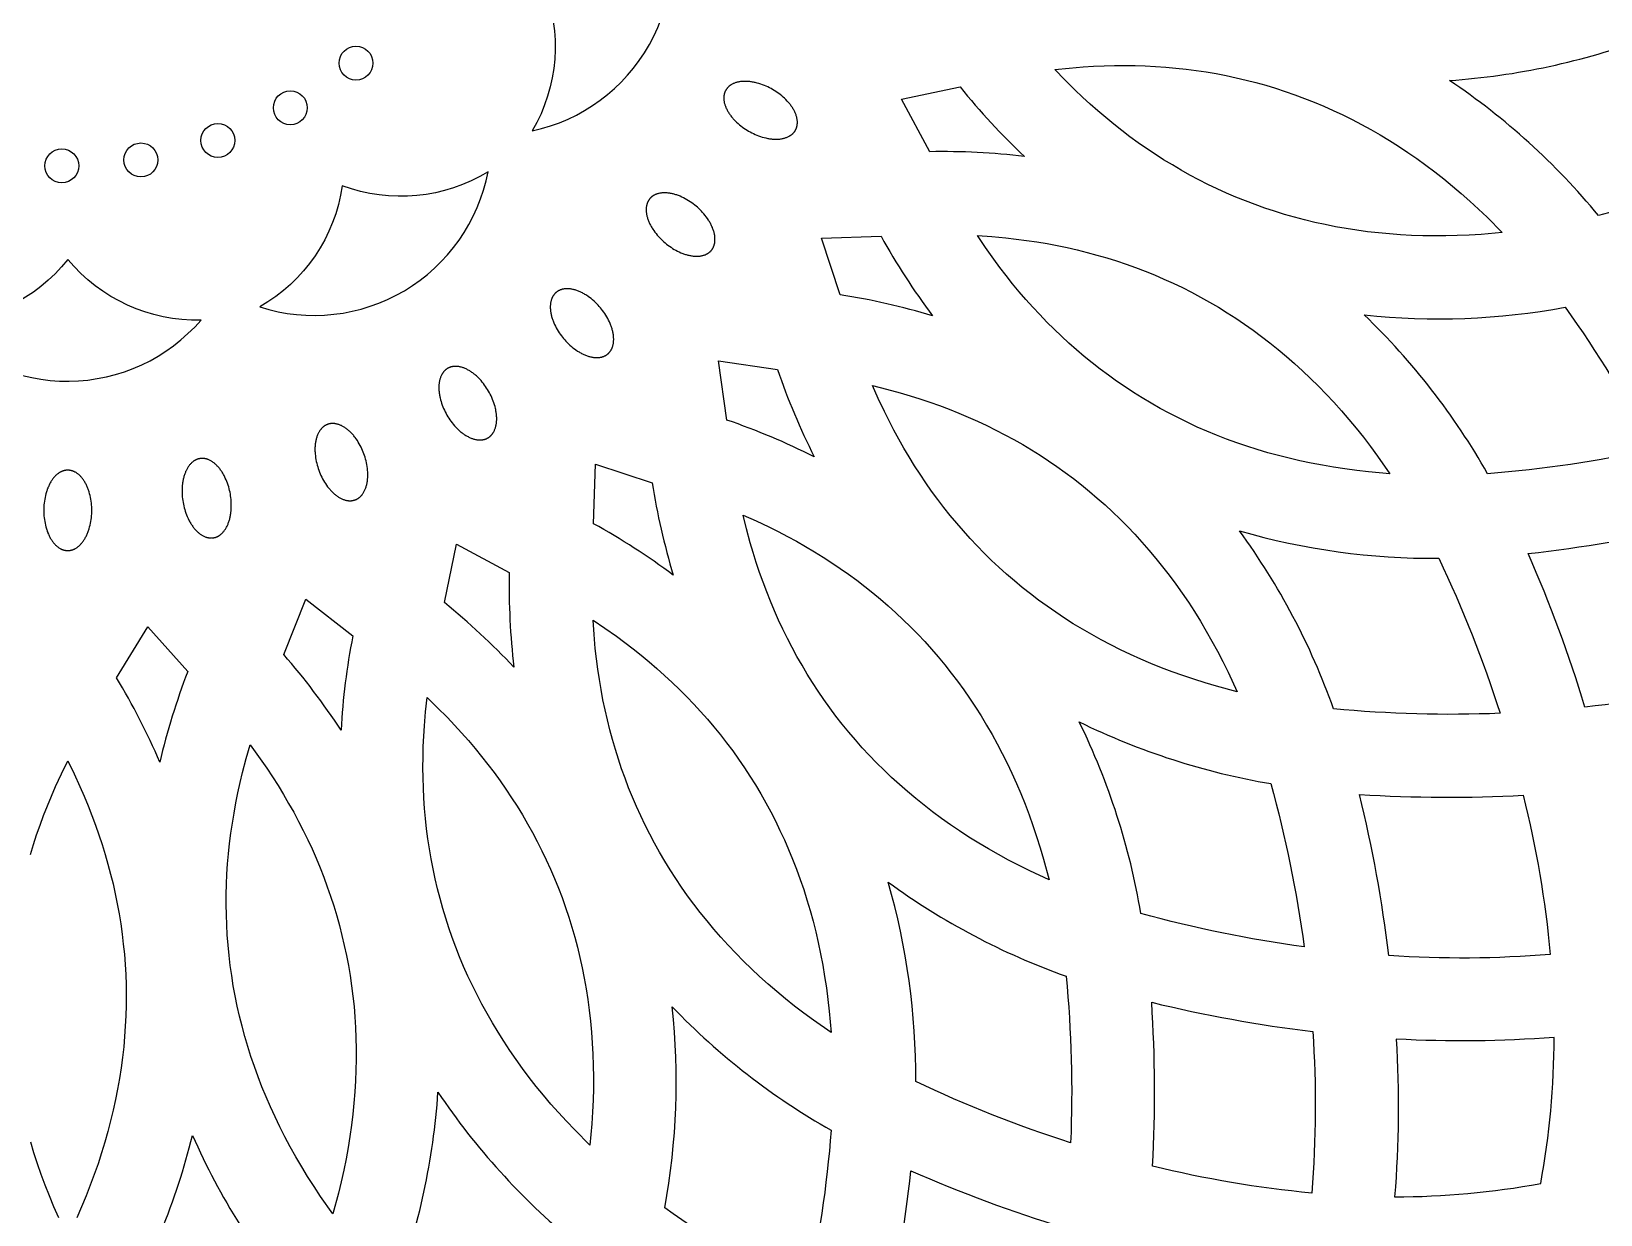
# Model space of a CAD drawing. Extents: x 198 to 1143, y 157 to 1987.
# Drawn here: x 663 to 965.8, y 782 to 1010.2 of the extents above; entities that cross this region are included whole.
import ezdxf

# ---------------------------------------------------------------- set-up
doc = ezdxf.new("R2010")
doc.units = 0
doc.layers.get('0').update_dxf_attribs({"linetype": 'CONTINUOUS'})

msp = doc.modelspace()

# ---------------------------------------------------------------- linework, layer by layer
for points in [[(761.8, 1019.19, -0.23103), (759.69, 991.01, 0.450113), (784.8, 1035.61, -0.23103)], [(965.39, 974.68, 0.072141), (936.63, 1000.73, 0.072141), (974.56, 1008.9, -0.034729), (995.89, 984.85, -0.034729)], [(836.38, 986.99), (830.94, 997.13), (842.21, 999.49, 0.033861), (854.65, 986.07, 0.033861)], [(723.03, 980.42, -0.23103), (707.11, 957.06, 0.450113), (751.16, 983.14, -0.23103)], [(819.06, 959.4), (815.47, 970.34), (826.97, 970.7, 0.033861), (836.9, 955.33, 0.033861)], [(670.07, 966.22, -0.23103), (644.61, 953.96, 0.450113), (695.79, 954.52, -0.23103)], [(943.98, 924.88, 0.072141), (920.17, 955.52, 0.072141), (958.95, 956.98, -0.034729), (975.78, 929.59, -0.034729)], [(797.22, 935.24), (795.58, 946.64), (806.97, 944.99, 0.033861), (814.08, 928.13, 0.033861)], [(771.51, 915.24), (771.88, 926.75), (782.81, 923.15, 0.033861), (786.89, 905.31, 0.033861)], [(962.77, 879.87, 0.029232), (951.81, 909.49, 0.029232), (982.94, 914.8, -0.037794), (993.4, 885.47, -0.037794)], [(742.73, 900.01), (745.08, 911.28), (755.23, 905.84, 0.033861), (756.14, 887.56, 0.033861)], [(914.25, 879.55, 0.072141), (896.12, 913.86, 0.072141), (934.56, 908.57, -0.034729), (946.38, 878.67, -0.034729)], [(711.73, 890.01), (716.01, 900.7), (725.05, 893.58, 0.033861), (722.78, 875.42, 0.033861)], [(679.47, 885.54), (685.54, 895.32), (693.21, 886.74, 0.033861), (687.82, 869.25, 0.033861)], [(877.09, 840.08, 0.072141), (865.2, 877.01, 0.072141), (902.14, 865.12, -0.034729), (908.58, 833.63, -0.034729)], [(924.93, 831.96, 0.029232), (919.28, 863.03, 0.029232), (950.86, 862.86, -0.037794), (956.07, 832.16, -0.037794)], [(833.65, 807.65, 0.072141), (828.35, 846.09, 0.072141), (862.66, 827.97, -0.034729), (863.54, 795.84, -0.034729)], [(785.23, 783.26, 0.072141), (786.69, 822.04, 0.072141), (817.34, 798.24, -0.034729), (812.62, 766.44, -0.034729)], [(879.35, 791.35, 0.029232), (879.18, 822.93, 0.029232), (910.25, 817.28, -0.037794), (910.05, 786.14, -0.037794)], [(926.37, 815.84, -0.034459), (926.05, 785.42, 0.046745), (954.22, 787.99, 0.046745), (956.8, 816.17, -0.034459)], [(733.32, 767.66, 0.072141), (741.49, 805.59, 0.072141), (767.53, 776.82, -0.034729), (757.37, 746.33, -0.034729)], [(679.48, 761.3, 0.072141), (694.12, 797.24, 0.072141), (714.77, 764.38, -0.034729), (699.46, 736.12, -0.034729)], [(827.41, 759.28, 0.029232), (832.73, 790.41, 0.029232), (862.35, 779.45, -0.037794), (856.74, 748.82, -0.037794)]]:
    msp.add_lwpolyline(points, format="xyb", close=True)
for points in [[(946.82, 971.42), (942.71, 971.05), (940.42, 970.91), (938.13, 970.81), (935.93, 970.76), (933.72, 970.74), (931.51, 970.78), (929.3, 970.85), (927.17, 970.96), (925.04, 971.12), (922.92, 971.32), (920.79, 971.56), (918.74, 971.84), (916.69, 972.16), (914.65, 972.52), (912.62, 972.92), (910.64, 973.36), (908.67, 973.83), (906.71, 974.35), (904.77, 974.91), (902.87, 975.5), (900.98, 976.12), (899.11, 976.79), (897.25, 977.5), (895.42, 978.24), (893.61, 979.01), (891.82, 979.83), (890.04, 980.68), (888.29, 981.56), (886.56, 982.48), (884.85, 983.44), (883.16, 984.43), (881.48, 985.45), (879.83, 986.51), (878.19, 987.6), (876.58, 988.73), (874.98, 989.89), (873.41, 991.09), (871.85, 992.31), (870.32, 993.56), (868.79, 994.86), (867.29, 996.19), (865.82, 997.54), (864.37, 998.92), (862.42, 1000.85), (860.51, 1002.83), (863.24, 1003.13), (865.98, 1003.35), (867.98, 1003.48), (869.98, 1003.56), (871.98, 1003.61), (873.98, 1003.63), (875.96, 1003.6), (877.94, 1003.54), (879.92, 1003.45), (881.89, 1003.31), (883.85, 1003.13), (885.8, 1002.92), (887.75, 1002.67), (889.69, 1002.38), (891.62, 1002.05), (893.55, 1001.68), (895.47, 1001.27), (897.38, 1000.82), (899.28, 1000.33), (901.18, 999.8), (903.06, 999.23), (904.94, 998.63), (906.82, 997.97), (908.68, 997.28), (910.53, 996.55), (912.36, 995.78), (914.21, 994.95), (916.05, 994.09), (917.86, 993.19), (919.65, 992.25), (921.47, 991.26), (923.27, 990.22), (925.04, 989.15), (926.79, 988.04), (928.57, 986.86), (930.33, 985.65), (932.06, 984.4), (933.77, 983.12), (935.51, 981.75), (937.22, 980.36), (938.9, 978.93), (940.56, 977.47), (942.25, 975.92), (943.91, 974.34)], [(797.01, 998.86), (796.99, 998.81), (796.96, 998.77), (796.94, 998.72), (796.92, 998.67), (796.9, 998.63), (796.87, 998.58), (796.85, 998.53), (796.83, 998.48), (796.81, 998.43), (796.8, 998.38), (796.78, 998.33), (796.76, 998.28), (796.75, 998.22), (796.73, 998.17), (796.72, 998.12), (796.7, 998.06), (796.69, 998.01), (796.68, 997.95), (796.67, 997.89), (796.66, 997.84), (796.65, 997.78), (796.65, 997.72), (796.64, 997.66), (796.64, 997.6), (796.63, 997.54), (796.63, 997.48), (796.63, 997.42), (796.63, 997.36), (796.63, 997.23), (796.63, 997.11), (796.64, 996.98), (796.66, 996.85), (796.68, 996.71), (796.7, 996.58), (796.73, 996.44), (796.76, 996.31), (796.8, 996.17), (796.84, 996.03), (796.89, 995.89), (796.94, 995.75), (796.99, 995.6), (797.05, 995.46), (797.12, 995.32), (797.19, 995.17), (797.26, 995.03), (797.34, 994.88), (797.42, 994.74), (797.51, 994.59), (797.6, 994.45), (797.7, 994.31), (797.8, 994.16), (797.9, 994.02), (798, 993.88), (798.11, 993.74), (798.23, 993.6), (798.34, 993.47), (798.46, 993.33), (798.58, 993.2), (798.84, 992.93), (799.1, 992.68), (799.37, 992.43), (799.65, 992.19), (799.94, 991.96), (800.23, 991.74), (800.52, 991.53), (800.81, 991.33), (801.11, 991.14), (801.41, 990.97), (801.71, 990.8), (802.02, 990.64), (802.34, 990.48), (802.67, 990.33), (803, 990.19), (803.34, 990.06), (803.69, 989.93), (804.04, 989.82), (804.39, 989.72), (804.75, 989.64), (804.93, 989.6), (805.1, 989.56), (805.28, 989.53), (805.46, 989.5), (805.63, 989.48), (805.81, 989.46), (805.98, 989.44), (806.16, 989.42), (806.33, 989.41), (806.5, 989.41), (806.67, 989.4), (806.83, 989.4), (807, 989.41), (807.16, 989.42), (807.32, 989.43), (807.47, 989.44), (807.63, 989.46), (807.78, 989.49), (807.93, 989.51), (808.07, 989.54), (808.22, 989.58), (808.35, 989.61), (808.49, 989.65), (808.62, 989.7), (808.75, 989.74), (808.87, 989.79), (808.99, 989.85), (809.11, 989.9), (809.22, 989.96), (809.33, 990.02), (809.39, 990.05), (809.44, 990.09), (809.49, 990.12), (809.54, 990.15), (809.59, 990.19), (809.64, 990.22), (809.68, 990.26), (809.73, 990.29), (809.77, 990.33), (809.82, 990.37), (809.86, 990.4), (809.9, 990.44), (809.94, 990.48), (809.98, 990.52), (810.02, 990.56), (810.06, 990.6), (810.1, 990.64), (810.13, 990.68), (810.17, 990.72), (810.2, 990.76), (810.23, 990.8), (810.26, 990.85), (810.3, 990.89), (810.33, 990.93), (810.35, 990.98), (810.38, 991.02), (810.41, 991.06), (810.44, 991.11), (810.46, 991.15), (810.49, 991.2), (810.51, 991.24), (810.53, 991.29), (810.55, 991.34), (810.58, 991.39), (810.6, 991.43), (810.62, 991.48), (810.64, 991.53), (810.65, 991.58), (810.67, 991.64), (810.69, 991.69), (810.7, 991.74), (810.72, 991.79), (810.73, 991.85), (810.74, 991.9), (810.76, 991.96), (810.77, 992.01), (810.78, 992.07), (810.79, 992.13), (810.8, 992.18), (810.8, 992.24), (810.81, 992.3), (810.81, 992.36), (810.82, 992.42), (810.82, 992.48), (810.82, 992.54), (810.82, 992.6), (810.82, 992.73), (810.82, 992.86), (810.81, 992.99), (810.79, 993.12), (810.77, 993.25), (810.75, 993.38), (810.72, 993.52), (810.69, 993.66), (810.65, 993.8), (810.61, 993.93), (810.56, 994.08), (810.51, 994.22), (810.46, 994.36), (810.39, 994.5), (810.33, 994.65), (810.26, 994.79), (810.19, 994.94), (810.11, 995.08), (810.03, 995.22), (809.94, 995.37), (809.85, 995.51), (809.75, 995.66), (809.65, 995.8), (809.55, 995.94), (809.45, 996.08), (809.34, 996.22), (809.22, 996.36), (809.11, 996.5), (808.99, 996.63), (808.87, 996.77), (808.61, 997.03), (808.35, 997.29), (808.08, 997.53), (807.8, 997.77), (807.51, 998), (807.22, 998.22), (806.93, 998.43), (806.64, 998.63), (806.34, 998.82), (806.04, 998.99), (805.74, 999.16), (805.43, 999.33), (805.11, 999.48), (804.78, 999.63), (804.45, 999.77), (804.11, 999.91), (803.76, 1000.03), (803.41, 1000.14), (803.06, 1000.24), (802.7, 1000.33), (802.52, 1000.36), (802.35, 1000.4), (802.17, 1000.43), (801.99, 1000.46), (801.82, 1000.49), (801.64, 1000.51), (801.47, 1000.53), (801.29, 1000.54), (801.12, 1000.55), (800.95, 1000.56), (800.78, 1000.56), (800.62, 1000.56), (800.45, 1000.55), (800.29, 1000.55), (800.13, 1000.53), (799.98, 1000.52), (799.82, 1000.5), (799.67, 1000.48), (799.52, 1000.45), (799.38, 1000.42), (799.23, 1000.39), (799.1, 1000.35), (798.96, 1000.31), (798.83, 1000.27), (798.7, 1000.22), (798.58, 1000.17), (798.46, 1000.12), (798.34, 1000.06), (798.23, 1000), (798.12, 999.94), (798.06, 999.91), (798.01, 999.88), (797.96, 999.84), (797.91, 999.81), (797.86, 999.78), (797.81, 999.74), (797.77, 999.71), (797.72, 999.67), (797.68, 999.63), (797.63, 999.6), (797.59, 999.56), (797.55, 999.52), (797.51, 999.48), (797.47, 999.44), (797.43, 999.4), (797.39, 999.36), (797.35, 999.32), (797.32, 999.28), (797.28, 999.24), (797.25, 999.2), (797.22, 999.16), (797.19, 999.12), (797.15, 999.07), (797.12, 999.03), (797.1, 998.99), (797.07, 998.94), (797.04, 998.9)], [(782.36, 977.92), (782.33, 977.89), (782.29, 977.84), (782.26, 977.8), (782.23, 977.76), (782.2, 977.72), (782.17, 977.68), (782.14, 977.63), (782.11, 977.59), (782.09, 977.54), (782.06, 977.49), (782.03, 977.45), (782.01, 977.4), (781.98, 977.35), (781.96, 977.3), (781.94, 977.25), (781.92, 977.2), (781.89, 977.14), (781.87, 977.09), (781.85, 977.04), (781.83, 976.98), (781.82, 976.93), (781.8, 976.87), (781.78, 976.81), (781.77, 976.76), (781.75, 976.7), (781.74, 976.64), (781.73, 976.58), (781.72, 976.52), (781.7, 976.39), (781.68, 976.27), (781.67, 976.14), (781.66, 976.01), (781.65, 975.87), (781.65, 975.74), (781.66, 975.6), (781.67, 975.46), (781.68, 975.32), (781.7, 975.17), (781.72, 975.02), (781.74, 974.87), (781.77, 974.72), (781.81, 974.57), (781.85, 974.42), (781.89, 974.27), (781.94, 974.11), (781.99, 973.96), (782.05, 973.8), (782.11, 973.64), (782.17, 973.48), (782.24, 973.33), (782.31, 973.17), (782.39, 973.01), (782.47, 972.85), (782.55, 972.7), (782.64, 972.54), (782.73, 972.39), (782.82, 972.23), (782.92, 972.08), (783.13, 971.77), (783.34, 971.48), (783.56, 971.19), (783.8, 970.9), (784.04, 970.63), (784.28, 970.36), (784.54, 970.1), (784.79, 969.86), (785.05, 969.62), (785.32, 969.39), (785.58, 969.18), (785.86, 968.96), (786.15, 968.75), (786.45, 968.55), (786.75, 968.35), (787.06, 968.16), (787.38, 967.98), (787.71, 967.81), (788.04, 967.65), (788.37, 967.5), (788.54, 967.43), (788.71, 967.37), (788.88, 967.31), (789.05, 967.25), (789.22, 967.19), (789.39, 967.14), (789.55, 967.09), (789.72, 967.05), (789.89, 967.01), (790.06, 966.97), (790.22, 966.94), (790.38, 966.91), (790.55, 966.89), (790.71, 966.87), (790.87, 966.85), (791.02, 966.84), (791.18, 966.83), (791.33, 966.83), (791.48, 966.83), (791.63, 966.83), (791.78, 966.84), (791.92, 966.85), (792.06, 966.87), (792.2, 966.89), (792.33, 966.91), (792.46, 966.94), (792.59, 966.97), (792.72, 967.01), (792.84, 967.04), (792.96, 967.09), (793.01, 967.11), (793.07, 967.13), (793.13, 967.15), (793.18, 967.18), (793.24, 967.2), (793.29, 967.23), (793.34, 967.26), (793.39, 967.28), (793.44, 967.31), (793.49, 967.34), (793.54, 967.37), (793.59, 967.4), (793.64, 967.43), (793.68, 967.46), (793.73, 967.5), (793.77, 967.53), (793.81, 967.56), (793.86, 967.6), (793.9, 967.63), (793.94, 967.66), (793.98, 967.7), (794.02, 967.74), (794.05, 967.77), (794.09, 967.81), (794.13, 967.85), (794.16, 967.89), (794.2, 967.92), (794.23, 967.96), (794.26, 968), (794.29, 968.04), (794.33, 968.08), (794.36, 968.13), (794.39, 968.17), (794.42, 968.21), (794.45, 968.26), (794.47, 968.3), (794.5, 968.35), (794.53, 968.4), (794.55, 968.44), (794.58, 968.49), (794.6, 968.54), (794.63, 968.59), (794.65, 968.64), (794.67, 968.69), (794.69, 968.74), (794.71, 968.8), (794.73, 968.85), (794.75, 968.91), (794.77, 968.96), (794.79, 969.02), (794.8, 969.07), (794.82, 969.13), (794.83, 969.19), (794.85, 969.25), (794.86, 969.31), (794.87, 969.37), (794.89, 969.49), (794.91, 969.62), (794.92, 969.75), (794.93, 969.88), (794.93, 970.01), (794.93, 970.15), (794.93, 970.29), (794.92, 970.43), (794.91, 970.57), (794.89, 970.72), (794.87, 970.86), (794.84, 971.01), (794.81, 971.16), (794.78, 971.31), (794.74, 971.47), (794.7, 971.62), (794.65, 971.78), (794.6, 971.93), (794.54, 972.09), (794.48, 972.25), (794.42, 972.4), (794.35, 972.56), (794.28, 972.72), (794.2, 972.88), (794.12, 973.03), (794.04, 973.19), (793.95, 973.35), (793.86, 973.5), (793.76, 973.66), (793.67, 973.81), (793.46, 974.11), (793.25, 974.41), (793.02, 974.7), (792.79, 974.99), (792.55, 975.26), (792.3, 975.53), (792.05, 975.79), (791.79, 976.03), (791.53, 976.27), (791.27, 976.49), (791.01, 976.71), (790.73, 976.93), (790.44, 977.14), (790.14, 977.34), (789.84, 977.54), (789.52, 977.73), (789.2, 977.91), (788.88, 978.08), (788.55, 978.24), (788.21, 978.39), (788.05, 978.45), (787.88, 978.52), (787.71, 978.58), (787.54, 978.64), (787.37, 978.7), (787.2, 978.75), (787.03, 978.8), (786.87, 978.84), (786.7, 978.88), (786.53, 978.92), (786.37, 978.95), (786.2, 978.98), (786.04, 979), (785.88, 979.02), (785.72, 979.04), (785.56, 979.05), (785.41, 979.06), (785.26, 979.06), (785.1, 979.06), (784.96, 979.06), (784.81, 979.05), (784.67, 979.03), (784.53, 979.02), (784.39, 979), (784.26, 978.98), (784.12, 978.95), (784, 978.92), (783.87, 978.88), (783.75, 978.84), (783.63, 978.8), (783.57, 978.78), (783.52, 978.76), (783.46, 978.73), (783.41, 978.71), (783.35, 978.68), (783.3, 978.66), (783.25, 978.63), (783.2, 978.6), (783.15, 978.58), (783.1, 978.55), (783.05, 978.52), (783, 978.49), (782.95, 978.46), (782.91, 978.43), (782.86, 978.39), (782.82, 978.36), (782.77, 978.33), (782.73, 978.29), (782.69, 978.26), (782.65, 978.22), (782.61, 978.19), (782.57, 978.15), (782.53, 978.12), (782.5, 978.08), (782.46, 978.04), (782.43, 978), (782.39, 977.96)], [(925.13, 924.89), (921.01, 925.25), (918.74, 925.5), (916.46, 925.8), (914.28, 926.13), (912.1, 926.5), (909.93, 926.92), (907.77, 927.37), (905.69, 927.86), (903.62, 928.38), (901.57, 928.94), (899.52, 929.55), (897.54, 930.18), (895.58, 930.85), (893.63, 931.56), (891.7, 932.31), (889.83, 933.08), (887.97, 933.89), (886.14, 934.74), (884.32, 935.63), (882.55, 936.54), (880.8, 937.49), (879.07, 938.47), (877.36, 939.49), (875.69, 940.53), (874.04, 941.61), (872.42, 942.72), (870.82, 943.87), (869.25, 945.04), (867.7, 946.25), (866.18, 947.49), (864.69, 948.76), (863.22, 950.06), (861.77, 951.39), (860.35, 952.75), (858.96, 954.13), (857.59, 955.56), (856.24, 957.01), (854.92, 958.48), (853.63, 959.98), (852.35, 961.53), (851.11, 963.09), (849.89, 964.68), (848.7, 966.29), (847.11, 968.53), (845.58, 970.82), (848.32, 970.63), (851.06, 970.38), (853.05, 970.15), (855.03, 969.89), (857.01, 969.59), (858.99, 969.26), (860.93, 968.89), (862.87, 968.49), (864.8, 968.05), (866.72, 967.57), (868.61, 967.06), (870.5, 966.51), (872.38, 965.92), (874.24, 965.3), (876.08, 964.64), (877.92, 963.94), (879.73, 963.21), (881.54, 962.43), (883.33, 961.62), (885.1, 960.77), (886.86, 959.88), (888.6, 958.96), (890.34, 957.99), (892.05, 956.98), (893.75, 955.94), (895.42, 954.86), (897.1, 953.73), (898.75, 952.56), (900.38, 951.36), (901.99, 950.13), (903.6, 948.83), (905.19, 947.5), (906.75, 946.13), (908.29, 944.74), (909.84, 943.27), (911.35, 941.77), (912.84, 940.24), (914.3, 938.68), (915.78, 937.03), (917.22, 935.36), (918.63, 933.66), (920.01, 931.94), (921.4, 930.12), (922.76, 928.27)], [(764.29, 959.86), (764.25, 959.82), (764.21, 959.79), (764.17, 959.75), (764.14, 959.72), (764.1, 959.68), (764.06, 959.64), (764.03, 959.6), (763.99, 959.57), (763.96, 959.52), (763.92, 959.48), (763.89, 959.44), (763.85, 959.4), (763.82, 959.35), (763.79, 959.31), (763.76, 959.26), (763.73, 959.22), (763.7, 959.17), (763.67, 959.12), (763.64, 959.07), (763.61, 959.02), (763.58, 958.97), (763.56, 958.92), (763.53, 958.86), (763.51, 958.81), (763.48, 958.75), (763.46, 958.7), (763.44, 958.64), (763.41, 958.58), (763.37, 958.46), (763.33, 958.34), (763.3, 958.22), (763.27, 958.09), (763.24, 957.96), (763.22, 957.83), (763.2, 957.69), (763.18, 957.55), (763.17, 957.4), (763.16, 957.26), (763.16, 957.11), (763.16, 956.96), (763.16, 956.81), (763.17, 956.65), (763.18, 956.49), (763.19, 956.34), (763.21, 956.17), (763.24, 956.01), (763.27, 955.85), (763.3, 955.68), (763.34, 955.52), (763.38, 955.35), (763.42, 955.18), (763.47, 955.01), (763.52, 954.84), (763.57, 954.68), (763.63, 954.51), (763.7, 954.34), (763.76, 954.17), (763.83, 954), (763.98, 953.67), (764.14, 953.34), (764.31, 953.01), (764.49, 952.69), (764.68, 952.38), (764.87, 952.07), (765.08, 951.78), (765.29, 951.49), (765.5, 951.21), (765.72, 950.94), (765.95, 950.68), (766.18, 950.42), (766.43, 950.16), (766.69, 949.91), (766.95, 949.66), (767.23, 949.42), (767.51, 949.19), (767.8, 948.97), (768.1, 948.75), (768.41, 948.55), (768.56, 948.45), (768.71, 948.36), (768.87, 948.27), (769.03, 948.18), (769.18, 948.1), (769.34, 948.02), (769.5, 947.94), (769.65, 947.87), (769.81, 947.8), (769.97, 947.73), (770.13, 947.67), (770.28, 947.62), (770.44, 947.57), (770.59, 947.52), (770.75, 947.47), (770.9, 947.44), (771.05, 947.4), (771.2, 947.37), (771.35, 947.34), (771.5, 947.32), (771.64, 947.31), (771.79, 947.29), (771.93, 947.28), (772.06, 947.28), (772.2, 947.28), (772.34, 947.28), (772.47, 947.29), (772.6, 947.31), (772.72, 947.32), (772.84, 947.34), (772.91, 947.35), (772.97, 947.37), (773.02, 947.38), (773.08, 947.39), (773.14, 947.41), (773.2, 947.43), (773.25, 947.44), (773.31, 947.46), (773.36, 947.48), (773.42, 947.5), (773.47, 947.52), (773.52, 947.54), (773.57, 947.56), (773.62, 947.59), (773.67, 947.61), (773.72, 947.64), (773.77, 947.66), (773.82, 947.69), (773.87, 947.71), (773.91, 947.74), (773.96, 947.77), (774, 947.8), (774.05, 947.83), (774.09, 947.86), (774.13, 947.89), (774.17, 947.92), (774.21, 947.95), (774.25, 947.99), (774.29, 948.02), (774.33, 948.05), (774.37, 948.09), (774.41, 948.12), (774.44, 948.16), (774.48, 948.2), (774.51, 948.24), (774.55, 948.28), (774.59, 948.32), (774.62, 948.36), (774.65, 948.4), (774.69, 948.44), (774.72, 948.49), (774.75, 948.53), (774.78, 948.58), (774.81, 948.63), (774.84, 948.67), (774.87, 948.72), (774.9, 948.77), (774.93, 948.82), (774.96, 948.87), (774.99, 948.93), (775.01, 948.98), (775.04, 949.03), (775.06, 949.09), (775.08, 949.15), (775.11, 949.2), (775.13, 949.26), (775.17, 949.38), (775.21, 949.5), (775.24, 949.62), (775.27, 949.75), (775.3, 949.88), (775.33, 950.02), (775.35, 950.15), (775.36, 950.29), (775.37, 950.44), (775.38, 950.58), (775.39, 950.73), (775.39, 950.88), (775.38, 951.04), (775.38, 951.19), (775.36, 951.35), (775.35, 951.51), (775.33, 951.67), (775.3, 951.83), (775.28, 951.99), (775.24, 952.16), (775.21, 952.33), (775.17, 952.49), (775.12, 952.66), (775.07, 952.83), (775.02, 953), (774.97, 953.17), (774.91, 953.34), (774.85, 953.5), (774.78, 953.67), (774.71, 953.84), (774.56, 954.18), (774.41, 954.51), (774.23, 954.83), (774.05, 955.15), (773.87, 955.46), (773.67, 955.77), (773.46, 956.07), (773.25, 956.35), (773.04, 956.63), (772.82, 956.9), (772.6, 957.16), (772.36, 957.42), (772.11, 957.68), (771.86, 957.93), (771.59, 958.18), (771.31, 958.42), (771.03, 958.65), (770.74, 958.88), (770.44, 959.09), (770.14, 959.29), (769.98, 959.39), (769.83, 959.48), (769.67, 959.58), (769.52, 959.66), (769.36, 959.75), (769.2, 959.83), (769.05, 959.9), (768.89, 959.97), (768.73, 960.04), (768.57, 960.11), (768.42, 960.17), (768.26, 960.22), (768.1, 960.28), (767.95, 960.32), (767.79, 960.37), (767.64, 960.41), (767.49, 960.44), (767.34, 960.47), (767.19, 960.5), (767.05, 960.52), (766.9, 960.54), (766.76, 960.55), (766.62, 960.56), (766.48, 960.56), (766.34, 960.56), (766.21, 960.56), (766.08, 960.55), (765.95, 960.54), (765.82, 960.52), (765.7, 960.5), (765.64, 960.49), (765.58, 960.48), (765.52, 960.46), (765.46, 960.45), (765.4, 960.43), (765.35, 960.42), (765.29, 960.4), (765.23, 960.38), (765.18, 960.36), (765.13, 960.34), (765.07, 960.32), (765.02, 960.3), (764.97, 960.28), (764.92, 960.25), (764.87, 960.23), (764.82, 960.21), (764.77, 960.18), (764.72, 960.15), (764.68, 960.13), (764.63, 960.1), (764.58, 960.07), (764.54, 960.04), (764.5, 960.01), (764.45, 959.98), (764.41, 959.95), (764.37, 959.92), (764.33, 959.89)], [(743.36, 945.2), (743.32, 945.17), (743.27, 945.15), (743.23, 945.12), (743.18, 945.09), (743.14, 945.06), (743.1, 945.03), (743.06, 945), (743.01, 944.97), (742.97, 944.93), (742.93, 944.9), (742.89, 944.86), (742.85, 944.82), (742.81, 944.79), (742.77, 944.75), (742.73, 944.71), (742.69, 944.67), (742.66, 944.63), (742.62, 944.58), (742.58, 944.54), (742.54, 944.49), (742.51, 944.45), (742.47, 944.4), (742.44, 944.35), (742.4, 944.3), (742.37, 944.25), (742.34, 944.2), (742.31, 944.15), (742.27, 944.1), (742.21, 943.99), (742.15, 943.88), (742.1, 943.76), (742.05, 943.64), (742, 943.51), (741.95, 943.39), (741.91, 943.26), (741.87, 943.12), (741.83, 942.98), (741.79, 942.84), (741.76, 942.69), (741.74, 942.55), (741.72, 942.39), (741.7, 942.24), (741.68, 942.08), (741.67, 941.92), (741.66, 941.76), (741.66, 941.6), (741.66, 941.43), (741.66, 941.26), (741.67, 941.09), (741.68, 940.92), (741.69, 940.75), (741.71, 940.57), (741.73, 940.4), (741.75, 940.22), (741.78, 940.05), (741.82, 939.87), (741.85, 939.69), (741.89, 939.51), (741.98, 939.16), (742.08, 938.81), (742.19, 938.46), (742.31, 938.11), (742.44, 937.77), (742.58, 937.43), (742.73, 937.11), (742.89, 936.79), (743.05, 936.47), (743.22, 936.17), (743.4, 935.88), (743.58, 935.58), (743.78, 935.28), (743.99, 934.99), (744.21, 934.7), (744.44, 934.42), (744.68, 934.14), (744.93, 933.87), (745.18, 933.6), (745.45, 933.35), (745.58, 933.23), (745.72, 933.11), (745.86, 932.99), (745.99, 932.88), (746.13, 932.77), (746.28, 932.66), (746.42, 932.56), (746.56, 932.46), (746.7, 932.37), (746.85, 932.28), (746.99, 932.19), (747.14, 932.11), (747.28, 932.03), (747.42, 931.95), (747.57, 931.89), (747.71, 931.82), (747.86, 931.76), (748, 931.7), (748.14, 931.65), (748.28, 931.61), (748.42, 931.56), (748.56, 931.53), (748.7, 931.49), (748.83, 931.47), (748.97, 931.44), (749.1, 931.42), (749.23, 931.41), (749.36, 931.4), (749.49, 931.39), (749.61, 931.39), (749.67, 931.39), (749.73, 931.39), (749.79, 931.4), (749.85, 931.4), (749.91, 931.41), (749.97, 931.41), (750.03, 931.42), (750.09, 931.43), (750.15, 931.44), (750.2, 931.45), (750.26, 931.46), (750.31, 931.47), (750.37, 931.48), (750.42, 931.5), (750.47, 931.51), (750.53, 931.53), (750.58, 931.54), (750.63, 931.56), (750.68, 931.58), (750.73, 931.6), (750.78, 931.62), (750.83, 931.64), (750.88, 931.66), (750.93, 931.68), (750.97, 931.71), (751.02, 931.73), (751.06, 931.75), (751.11, 931.78), (751.15, 931.81), (751.2, 931.83), (751.24, 931.86), (751.28, 931.89), (751.33, 931.92), (751.37, 931.95), (751.41, 931.98), (751.45, 932.02), (751.49, 932.05), (751.54, 932.08), (751.58, 932.12), (751.62, 932.16), (751.66, 932.19), (751.7, 932.23), (751.74, 932.27), (751.77, 932.31), (751.81, 932.36), (751.85, 932.4), (751.89, 932.44), (751.92, 932.49), (751.96, 932.53), (751.99, 932.58), (752.03, 932.63), (752.06, 932.68), (752.1, 932.73), (752.13, 932.78), (752.16, 932.83), (752.19, 932.88), (752.25, 932.99), (752.31, 933.1), (752.37, 933.22), (752.42, 933.34), (752.47, 933.47), (752.52, 933.59), (752.56, 933.73), (752.6, 933.86), (752.64, 934), (752.67, 934.14), (752.7, 934.29), (752.73, 934.44), (752.75, 934.59), (752.77, 934.74), (752.79, 934.9), (752.8, 935.06), (752.81, 935.22), (752.81, 935.38), (752.81, 935.55), (752.81, 935.72), (752.8, 935.89), (752.79, 936.06), (752.78, 936.23), (752.76, 936.41), (752.74, 936.58), (752.71, 936.76), (752.68, 936.93), (752.65, 937.11), (752.62, 937.29), (752.58, 937.47), (752.49, 937.82), (752.39, 938.17), (752.28, 938.53), (752.16, 938.87), (752.03, 939.21), (751.89, 939.55), (751.74, 939.88), (751.58, 940.2), (751.42, 940.51), (751.25, 940.81), (751.07, 941.1), (750.88, 941.4), (750.68, 941.7), (750.48, 941.99), (750.26, 942.28), (750.03, 942.56), (749.79, 942.84), (749.54, 943.11), (749.28, 943.38), (749.02, 943.63), (748.89, 943.75), (748.75, 943.87), (748.61, 943.99), (748.47, 944.1), (748.33, 944.21), (748.19, 944.32), (748.05, 944.42), (747.91, 944.52), (747.76, 944.61), (747.62, 944.7), (747.48, 944.79), (747.33, 944.87), (747.19, 944.95), (747.04, 945.03), (746.9, 945.1), (746.76, 945.16), (746.61, 945.22), (746.47, 945.28), (746.33, 945.33), (746.19, 945.37), (746.05, 945.42), (745.91, 945.45), (745.77, 945.49), (745.64, 945.52), (745.5, 945.54), (745.37, 945.56), (745.24, 945.57), (745.11, 945.58), (744.98, 945.59), (744.86, 945.59), (744.8, 945.59), (744.73, 945.59), (744.67, 945.58), (744.61, 945.58), (744.55, 945.57), (744.5, 945.57), (744.44, 945.56), (744.38, 945.55), (744.32, 945.54), (744.27, 945.53), (744.21, 945.52), (744.15, 945.51), (744.1, 945.5), (744.05, 945.48), (743.99, 945.47), (743.94, 945.45), (743.89, 945.44), (743.84, 945.42), (743.79, 945.4), (743.74, 945.38), (743.69, 945.36), (743.64, 945.34), (743.59, 945.32), (743.54, 945.3), (743.5, 945.27), (743.45, 945.25), (743.4, 945.23)], [(895.68, 882.84), (891.69, 883.9), (889.49, 884.55), (887.31, 885.24), (885.21, 885.94), (883.14, 886.69), (881.07, 887.47), (879.02, 888.29), (877.06, 889.13), (875.11, 890.01), (873.18, 890.92), (871.27, 891.87), (869.43, 892.84), (867.62, 893.84), (865.82, 894.87), (864.05, 895.95), (862.34, 897.03), (860.66, 898.15), (858.99, 899.31), (857.36, 900.5), (855.77, 901.7), (854.21, 902.94), (852.68, 904.21), (851.17, 905.51), (849.71, 906.83), (848.28, 908.17), (846.87, 909.55), (845.49, 910.96), (844.15, 912.39), (842.84, 913.84), (841.56, 915.33), (840.3, 916.83), (839.08, 918.37), (837.89, 919.93), (836.73, 921.52), (835.6, 923.12), (834.49, 924.77), (833.42, 926.43), (832.37, 928.11), (831.37, 929.81), (830.38, 931.55), (829.42, 933.31), (828.5, 935.09), (827.6, 936.88), (826.43, 939.37), (825.32, 941.88), (827.99, 941.22), (830.64, 940.49), (832.56, 939.93), (834.47, 939.33), (836.36, 938.69), (838.25, 938.02), (840.1, 937.32), (841.94, 936.58), (843.76, 935.82), (845.57, 935.01), (847.35, 934.18), (849.11, 933.31), (850.86, 932.41), (852.58, 931.47), (854.29, 930.5), (855.97, 929.49), (857.63, 928.45), (859.27, 927.38), (860.9, 926.27), (862.5, 925.12), (864.07, 923.94), (865.63, 922.73), (867.17, 921.47), (868.68, 920.18), (870.17, 918.86), (871.63, 917.51), (873.09, 916.11), (874.51, 914.67), (875.91, 913.2), (877.28, 911.71), (878.64, 910.15), (879.97, 908.56), (881.28, 906.95), (882.54, 905.31), (883.81, 903.59), (885.05, 901.85), (886.25, 900.08), (887.41, 898.29), (888.58, 896.42), (889.71, 894.52), (890.8, 892.6), (891.86, 890.66), (892.92, 888.63), (893.94, 886.58)], [(720.2, 934.4), (720.15, 934.38), (720.11, 934.36), (720.06, 934.34), (720.01, 934.32), (719.96, 934.3), (719.92, 934.28), (719.87, 934.26), (719.82, 934.23), (719.77, 934.2), (719.73, 934.18), (719.68, 934.15), (719.64, 934.12), (719.59, 934.09), (719.54, 934.06), (719.5, 934.03), (719.45, 933.99), (719.41, 933.96), (719.36, 933.92), (719.32, 933.88), (719.28, 933.85), (719.23, 933.81), (719.19, 933.77), (719.15, 933.73), (719.11, 933.68), (719.06, 933.64), (719.02, 933.6), (718.98, 933.55), (718.94, 933.5), (718.86, 933.41), (718.78, 933.31), (718.71, 933.2), (718.64, 933.09), (718.57, 932.98), (718.5, 932.86), (718.43, 932.74), (718.37, 932.61), (718.31, 932.48), (718.25, 932.35), (718.2, 932.21), (718.14, 932.07), (718.1, 931.92), (718.05, 931.77), (718.01, 931.62), (717.97, 931.47), (717.93, 931.31), (717.9, 931.15), (717.87, 930.98), (717.84, 930.82), (717.82, 930.65), (717.8, 930.48), (717.78, 930.31), (717.77, 930.13), (717.76, 929.96), (717.76, 929.78), (717.75, 929.6), (717.75, 929.42), (717.76, 929.24), (717.77, 929.06), (717.79, 928.69), (717.83, 928.33), (717.88, 927.96), (717.94, 927.6), (718.01, 927.24), (718.09, 926.89), (718.18, 926.54), (718.28, 926.2), (718.38, 925.86), (718.5, 925.54), (718.62, 925.21), (718.75, 924.89), (718.9, 924.56), (719.05, 924.24), (719.22, 923.91), (719.39, 923.59), (719.58, 923.28), (719.78, 922.97), (719.98, 922.66), (720.2, 922.37), (720.31, 922.22), (720.42, 922.08), (720.54, 921.95), (720.66, 921.81), (720.78, 921.68), (720.9, 921.55), (721.02, 921.42), (721.14, 921.3), (721.27, 921.18), (721.39, 921.07), (721.52, 920.96), (721.65, 920.85), (721.77, 920.75), (721.9, 920.65), (722.03, 920.56), (722.16, 920.47), (722.29, 920.38), (722.43, 920.3), (722.56, 920.23), (722.69, 920.16), (722.82, 920.09), (722.95, 920.03), (723.08, 919.98), (723.21, 919.93), (723.33, 919.88), (723.46, 919.84), (723.59, 919.8), (723.71, 919.77), (723.84, 919.74), (723.96, 919.72), (724.02, 919.71), (724.08, 919.7), (724.14, 919.69), (724.2, 919.68), (724.26, 919.68), (724.32, 919.68), (724.38, 919.67), (724.44, 919.67), (724.49, 919.67), (724.55, 919.67), (724.61, 919.67), (724.67, 919.67), (724.72, 919.68), (724.78, 919.68), (724.83, 919.69), (724.89, 919.69), (724.94, 919.7), (724.99, 919.71), (725.05, 919.72), (725.1, 919.73), (725.15, 919.74), (725.2, 919.75), (725.25, 919.76), (725.31, 919.78), (725.36, 919.79), (725.4, 919.81), (725.45, 919.82), (725.5, 919.84), (725.55, 919.86), (725.6, 919.88), (725.65, 919.9), (725.69, 919.92), (725.74, 919.94), (725.79, 919.96), (725.84, 919.99), (725.88, 920.01), (725.93, 920.04), (725.98, 920.06), (726.02, 920.09), (726.07, 920.12), (726.11, 920.15), (726.16, 920.18), (726.2, 920.22), (726.25, 920.25), (726.29, 920.28), (726.34, 920.32), (726.38, 920.36), (726.43, 920.39), (726.47, 920.43), (726.51, 920.47), (726.56, 920.51), (726.6, 920.56), (726.64, 920.6), (726.68, 920.64), (726.72, 920.69), (726.76, 920.74), (726.84, 920.83), (726.92, 920.93), (726.99, 921.04), (727.07, 921.15), (727.14, 921.26), (727.21, 921.38), (727.27, 921.5), (727.33, 921.63), (727.4, 921.76), (727.45, 921.89), (727.51, 922.03), (727.56, 922.17), (727.61, 922.32), (727.65, 922.47), (727.7, 922.62), (727.74, 922.77), (727.77, 922.93), (727.8, 923.09), (727.83, 923.26), (727.86, 923.42), (727.88, 923.59), (727.9, 923.76), (727.92, 923.93), (727.93, 924.11), (727.94, 924.29), (727.95, 924.46), (727.95, 924.64), (727.95, 924.82), (727.94, 925), (727.94, 925.18), (727.91, 925.55), (727.88, 925.91), (727.83, 926.28), (727.77, 926.64), (727.7, 927), (727.62, 927.35), (727.53, 927.7), (727.43, 928.05), (727.32, 928.38), (727.21, 928.71), (727.08, 929.03), (726.95, 929.35), (726.81, 929.68), (726.65, 930), (726.49, 930.33), (726.31, 930.65), (726.12, 930.96), (725.93, 931.27), (725.72, 931.58), (725.5, 931.87), (725.39, 932.02), (725.28, 932.16), (725.16, 932.3), (725.05, 932.43), (724.93, 932.56), (724.81, 932.69), (724.69, 932.82), (724.56, 932.94), (724.44, 933.06), (724.31, 933.17), (724.18, 933.28), (724.06, 933.39), (723.93, 933.49), (723.8, 933.59), (723.67, 933.68), (723.54, 933.77), (723.41, 933.86), (723.28, 933.94), (723.15, 934.01), (723.02, 934.08), (722.89, 934.15), (722.76, 934.21), (722.63, 934.27), (722.5, 934.32), (722.37, 934.36), (722.24, 934.4), (722.12, 934.44), (721.99, 934.47), (721.87, 934.5), (721.74, 934.52), (721.68, 934.53), (721.62, 934.54), (721.56, 934.55), (721.5, 934.56), (721.44, 934.56), (721.38, 934.57), (721.32, 934.57), (721.27, 934.57), (721.21, 934.57), (721.15, 934.57), (721.09, 934.57), (721.04, 934.57), (720.98, 934.57), (720.93, 934.56), (720.87, 934.56), (720.82, 934.55), (720.76, 934.54), (720.71, 934.53), (720.66, 934.53), (720.6, 934.51), (720.55, 934.5), (720.5, 934.49), (720.45, 934.48), (720.4, 934.47), (720.35, 934.45), (720.3, 934.44), (720.25, 934.42)], [(695.52, 927.79), (695.47, 927.78), (695.42, 927.77), (695.37, 927.76), (695.32, 927.75), (695.27, 927.73), (695.22, 927.72), (695.17, 927.7), (695.12, 927.69), (695.06, 927.67), (695.01, 927.65), (694.96, 927.63), (694.91, 927.61), (694.86, 927.59), (694.81, 927.56), (694.76, 927.54), (694.71, 927.51), (694.66, 927.49), (694.61, 927.46), (694.56, 927.43), (694.51, 927.4), (694.46, 927.37), (694.41, 927.34), (694.37, 927.31), (694.32, 927.27), (694.27, 927.24), (694.22, 927.2), (694.17, 927.16), (694.12, 927.12), (694.03, 927.04), (693.93, 926.96), (693.84, 926.87), (693.75, 926.77), (693.66, 926.67), (693.57, 926.57), (693.49, 926.46), (693.4, 926.34), (693.32, 926.23), (693.24, 926.1), (693.16, 925.98), (693.09, 925.85), (693.02, 925.71), (692.94, 925.57), (692.88, 925.43), (692.81, 925.29), (692.75, 925.14), (692.69, 924.98), (692.63, 924.83), (692.57, 924.67), (692.52, 924.51), (692.47, 924.34), (692.43, 924.18), (692.39, 924.01), (692.35, 923.83), (692.31, 923.66), (692.28, 923.48), (692.25, 923.31), (692.22, 923.13), (692.19, 922.95), (692.15, 922.58), (692.13, 922.22), (692.11, 921.85), (692.11, 921.48), (692.12, 921.12), (692.13, 920.76), (692.16, 920.4), (692.2, 920.04), (692.25, 919.69), (692.3, 919.35), (692.37, 919.01), (692.44, 918.67), (692.53, 918.33), (692.62, 917.98), (692.73, 917.63), (692.85, 917.28), (692.98, 916.94), (693.12, 916.6), (693.27, 916.27), (693.43, 915.94), (693.51, 915.78), (693.6, 915.62), (693.69, 915.46), (693.78, 915.31), (693.88, 915.16), (693.97, 915.01), (694.07, 914.87), (694.17, 914.72), (694.27, 914.59), (694.38, 914.45), (694.48, 914.32), (694.59, 914.19), (694.7, 914.07), (694.81, 913.95), (694.92, 913.84), (695.03, 913.73), (695.15, 913.62), (695.26, 913.52), (695.38, 913.42), (695.49, 913.33), (695.61, 913.24), (695.73, 913.16), (695.85, 913.08), (695.96, 913.01), (696.08, 912.94), (696.2, 912.88), (696.32, 912.82), (696.44, 912.77), (696.55, 912.72), (696.67, 912.67), (696.73, 912.65), (696.79, 912.63), (696.85, 912.62), (696.9, 912.6), (696.96, 912.58), (697.02, 912.57), (697.08, 912.56), (697.13, 912.55), (697.19, 912.53), (697.25, 912.52), (697.3, 912.52), (697.36, 912.51), (697.41, 912.5), (697.47, 912.5), (697.52, 912.49), (697.58, 912.49), (697.63, 912.49), (697.69, 912.49), (697.74, 912.48), (697.8, 912.49), (697.85, 912.49), (697.9, 912.49), (697.95, 912.49), (698.01, 912.5), (698.06, 912.5), (698.11, 912.51), (698.16, 912.52), (698.21, 912.53), (698.26, 912.54), (698.31, 912.55), (698.36, 912.56), (698.41, 912.57), (698.46, 912.58), (698.51, 912.6), (698.57, 912.61), (698.62, 912.63), (698.67, 912.65), (698.72, 912.67), (698.77, 912.69), (698.82, 912.71), (698.87, 912.73), (698.92, 912.75), (698.97, 912.78), (699.02, 912.8), (699.07, 912.83), (699.12, 912.85), (699.17, 912.88), (699.22, 912.91), (699.27, 912.94), (699.32, 912.98), (699.37, 913.01), (699.42, 913.04), (699.46, 913.08), (699.51, 913.12), (699.56, 913.15), (699.61, 913.19), (699.7, 913.27), (699.8, 913.36), (699.89, 913.45), (699.98, 913.54), (700.07, 913.64), (700.16, 913.75), (700.24, 913.86), (700.33, 913.97), (700.41, 914.09), (700.49, 914.21), (700.57, 914.34), (700.64, 914.47), (700.72, 914.6), (700.79, 914.74), (700.86, 914.88), (700.92, 915.03), (700.98, 915.18), (701.04, 915.33), (701.1, 915.49), (701.16, 915.65), (701.21, 915.81), (701.26, 915.97), (701.3, 916.14), (701.35, 916.31), (701.39, 916.48), (701.42, 916.66), (701.46, 916.83), (701.49, 917.01), (701.51, 917.19), (701.54, 917.37), (701.58, 917.73), (701.6, 918.1), (701.62, 918.46), (701.62, 918.83), (701.62, 919.2), (701.6, 919.56), (701.57, 919.92), (701.53, 920.27), (701.49, 920.62), (701.43, 920.96), (701.37, 921.3), (701.29, 921.64), (701.2, 921.99), (701.11, 922.34), (701, 922.68), (700.88, 923.03), (700.75, 923.37), (700.61, 923.71), (700.46, 924.05), (700.3, 924.38), (700.22, 924.54), (700.13, 924.7), (700.04, 924.85), (699.95, 925.01), (699.86, 925.16), (699.76, 925.31), (699.66, 925.45), (699.56, 925.59), (699.46, 925.73), (699.35, 925.86), (699.25, 926), (699.14, 926.12), (699.03, 926.25), (698.92, 926.36), (698.81, 926.48), (698.7, 926.59), (698.58, 926.7), (698.47, 926.8), (698.35, 926.89), (698.24, 926.99), (698.12, 927.07), (698, 927.16), (697.88, 927.23), (697.77, 927.31), (697.65, 927.37), (697.53, 927.44), (697.41, 927.5), (697.29, 927.55), (697.18, 927.6), (697.06, 927.64), (697, 927.66), (696.94, 927.68), (696.89, 927.7), (696.83, 927.72), (696.77, 927.73), (696.71, 927.75), (696.66, 927.76), (696.6, 927.77), (696.54, 927.78), (696.49, 927.79), (696.43, 927.8), (696.37, 927.81), (696.32, 927.81), (696.26, 927.82), (696.21, 927.82), (696.15, 927.83), (696.1, 927.83), (696.04, 927.83), (695.99, 927.83), (695.94, 927.83), (695.88, 927.83), (695.83, 927.83), (695.78, 927.82), (695.73, 927.82), (695.67, 927.81), (695.62, 927.8), (695.57, 927.8)], [(670.07, 925.56), (670.01, 925.56), (669.96, 925.56), (669.91, 925.56), (669.86, 925.55), (669.81, 925.55), (669.75, 925.54), (669.7, 925.54), (669.65, 925.53), (669.6, 925.52), (669.54, 925.51), (669.49, 925.5), (669.44, 925.49), (669.38, 925.48), (669.33, 925.46), (669.28, 925.45), (669.22, 925.43), (669.17, 925.42), (669.11, 925.4), (669.06, 925.38), (669.01, 925.36), (668.95, 925.33), (668.9, 925.31), (668.84, 925.29), (668.79, 925.26), (668.74, 925.24), (668.68, 925.21), (668.63, 925.18), (668.57, 925.15), (668.47, 925.09), (668.36, 925.02), (668.25, 924.94), (668.15, 924.87), (668.04, 924.78), (667.94, 924.7), (667.83, 924.6), (667.73, 924.51), (667.63, 924.4), (667.53, 924.3), (667.43, 924.19), (667.33, 924.07), (667.24, 923.95), (667.14, 923.83), (667.05, 923.7), (666.96, 923.57), (666.87, 923.43), (666.79, 923.29), (666.7, 923.15), (666.62, 923), (666.54, 922.85), (666.47, 922.7), (666.39, 922.54), (666.32, 922.38), (666.25, 922.22), (666.19, 922.05), (666.12, 921.89), (666.06, 921.72), (666, 921.55), (665.95, 921.37), (665.85, 921.02), (665.76, 920.67), (665.68, 920.31), (665.61, 919.95), (665.55, 919.58), (665.51, 919.22), (665.47, 918.86), (665.45, 918.51), (665.44, 918.16), (665.43, 917.81), (665.44, 917.47), (665.45, 917.12), (665.47, 916.76), (665.51, 916.4), (665.55, 916.04), (665.61, 915.68), (665.68, 915.32), (665.76, 914.96), (665.85, 914.61), (665.95, 914.25), (666, 914.08), (666.06, 913.91), (666.12, 913.74), (666.19, 913.57), (666.25, 913.41), (666.32, 913.25), (666.39, 913.09), (666.47, 912.93), (666.54, 912.78), (666.62, 912.62), (666.7, 912.48), (666.79, 912.33), (666.87, 912.19), (666.96, 912.06), (667.05, 911.93), (667.14, 911.8), (667.24, 911.67), (667.33, 911.55), (667.43, 911.44), (667.53, 911.33), (667.63, 911.22), (667.73, 911.12), (667.83, 911.02), (667.94, 910.93), (668.04, 910.84), (668.15, 910.76), (668.25, 910.68), (668.36, 910.61), (668.47, 910.54), (668.57, 910.48), (668.63, 910.45), (668.68, 910.42), (668.74, 910.39), (668.79, 910.36), (668.84, 910.34), (668.9, 910.31), (668.95, 910.29), (669.01, 910.27), (669.06, 910.25), (669.11, 910.23), (669.17, 910.21), (669.22, 910.19), (669.28, 910.18), (669.33, 910.16), (669.38, 910.15), (669.44, 910.14), (669.49, 910.12), (669.54, 910.11), (669.6, 910.1), (669.65, 910.1), (669.7, 910.09), (669.75, 910.08), (669.81, 910.08), (669.86, 910.07), (669.91, 910.07), (669.96, 910.07), (670.01, 910.07), (670.07, 910.06), (670.12, 910.07), (670.17, 910.07), (670.22, 910.07), (670.27, 910.07), (670.32, 910.08), (670.38, 910.08), (670.43, 910.09), (670.48, 910.1), (670.53, 910.1), (670.59, 910.11), (670.64, 910.12), (670.69, 910.14), (670.75, 910.15), (670.8, 910.16), (670.85, 910.18), (670.91, 910.19), (670.96, 910.21), (671.02, 910.23), (671.07, 910.25), (671.12, 910.27), (671.18, 910.29), (671.23, 910.31), (671.29, 910.34), (671.34, 910.36), (671.39, 910.39), (671.45, 910.42), (671.5, 910.45), (671.56, 910.48), (671.66, 910.54), (671.77, 910.61), (671.88, 910.68), (671.98, 910.76), (672.09, 910.84), (672.19, 910.93), (672.3, 911.02), (672.4, 911.12), (672.5, 911.22), (672.6, 911.33), (672.7, 911.44), (672.8, 911.55), (672.89, 911.67), (672.99, 911.8), (673.08, 911.93), (673.17, 912.06), (673.26, 912.19), (673.34, 912.33), (673.43, 912.48), (673.51, 912.62), (673.59, 912.78), (673.66, 912.93), (673.74, 913.09), (673.81, 913.25), (673.88, 913.41), (673.94, 913.57), (674.01, 913.74), (674.07, 913.91), (674.13, 914.08), (674.18, 914.25), (674.28, 914.61), (674.37, 914.96), (674.45, 915.32), (674.52, 915.68), (674.58, 916.04), (674.62, 916.4), (674.66, 916.76), (674.68, 917.12), (674.7, 917.47), (674.7, 917.81), (674.7, 918.16), (674.68, 918.51), (674.66, 918.86), (674.62, 919.22), (674.58, 919.58), (674.52, 919.95), (674.45, 920.31), (674.37, 920.67), (674.28, 921.02), (674.18, 921.37), (674.13, 921.55), (674.07, 921.72), (674.01, 921.89), (673.94, 922.05), (673.88, 922.22), (673.81, 922.38), (673.74, 922.54), (673.66, 922.7), (673.59, 922.85), (673.51, 923), (673.43, 923.15), (673.34, 923.29), (673.26, 923.43), (673.17, 923.57), (673.08, 923.7), (672.99, 923.83), (672.89, 923.95), (672.8, 924.07), (672.7, 924.19), (672.6, 924.3), (672.5, 924.4), (672.4, 924.51), (672.3, 924.6), (672.19, 924.7), (672.09, 924.78), (671.98, 924.87), (671.88, 924.94), (671.77, 925.02), (671.66, 925.09), (671.56, 925.15), (671.5, 925.18), (671.45, 925.21), (671.39, 925.24), (671.34, 925.26), (671.29, 925.29), (671.23, 925.31), (671.18, 925.33), (671.12, 925.36), (671.07, 925.38), (671.02, 925.4), (670.96, 925.42), (670.91, 925.43), (670.85, 925.45), (670.8, 925.46), (670.75, 925.48), (670.69, 925.49), (670.64, 925.5), (670.59, 925.51), (670.53, 925.52), (670.48, 925.53), (670.43, 925.54), (670.38, 925.54), (670.32, 925.55), (670.27, 925.55), (670.22, 925.56), (670.17, 925.56), (670.12, 925.56)], [(859.38, 846.54), (855.64, 848.28), (853.58, 849.3), (851.55, 850.35), (849.61, 851.41), (847.69, 852.5), (845.8, 853.64), (843.92, 854.8), (842.13, 855.97), (840.37, 857.17), (838.62, 858.4), (836.91, 859.67), (835.27, 860.94), (833.65, 862.24), (832.07, 863.57), (830.51, 864.94), (829.01, 866.31), (827.55, 867.7), (826.11, 869.13), (824.7, 870.58), (823.35, 872.04), (822.03, 873.53), (820.74, 875.05), (819.48, 876.59), (818.27, 878.14), (817.09, 879.72), (815.95, 881.32), (814.84, 882.94), (813.76, 884.58), (812.72, 886.25), (811.72, 887.93), (810.75, 889.63), (809.81, 891.36), (808.91, 893.1), (808.04, 894.87), (807.2, 896.64), (806.4, 898.45), (805.63, 900.28), (804.9, 902.11), (804.2, 903.97), (803.53, 905.85), (802.89, 907.75), (802.29, 909.66), (801.72, 911.58), (801, 914.23), (800.34, 916.9), (802.85, 915.78), (805.33, 914.61), (807.13, 913.72), (808.9, 912.8), (810.66, 911.84), (812.4, 910.85), (814.1, 909.84), (815.79, 908.8), (817.45, 907.72), (819.09, 906.62), (820.7, 905.49), (822.28, 904.33), (823.84, 903.13), (825.38, 901.91), (826.89, 900.66), (828.37, 899.38), (829.83, 898.06), (831.26, 896.72), (832.66, 895.34), (834.04, 893.94), (835.39, 892.5), (836.71, 891.04), (838.01, 889.54), (839.28, 888), (840.51, 886.44), (841.72, 884.86), (842.91, 883.22), (844.06, 881.56), (845.18, 879.87), (846.27, 878.16), (847.34, 876.39), (848.38, 874.6), (849.38, 872.78), (850.34, 870.94), (851.3, 869.03), (852.21, 867.1), (853.08, 865.16), (853.92, 863.19), (854.75, 861.14), (855.53, 859.08), (856.27, 857), (856.98, 854.91), (857.67, 852.72), (858.31, 850.52)], [(817.32, 817.09), (813.94, 819.45), (812.1, 820.81), (810.28, 822.21), (808.55, 823.59), (806.85, 825), (805.18, 826.44), (803.54, 827.92), (801.98, 829.37), (800.45, 830.86), (798.95, 832.38), (797.48, 833.93), (796.08, 835.46), (794.72, 837.02), (793.39, 838.61), (792.09, 840.23), (790.85, 841.83), (789.65, 843.46), (788.48, 845.12), (787.35, 846.79), (786.27, 848.47), (785.23, 850.16), (784.23, 851.88), (783.26, 853.61), (782.33, 855.35), (781.45, 857.11), (780.6, 858.89), (779.78, 860.68), (779.01, 862.48), (778.27, 864.3), (777.58, 866.13), (776.92, 867.98), (776.29, 869.84), (775.71, 871.71), (775.16, 873.6), (774.64, 875.5), (774.17, 877.42), (773.73, 879.35), (773.32, 881.28), (772.96, 883.23), (772.62, 885.2), (772.32, 887.18), (772.06, 889.17), (771.84, 891.16), (771.59, 893.89), (771.4, 896.63), (773.68, 895.1), (775.92, 893.52), (777.53, 892.33), (779.12, 891.11), (780.69, 889.86), (782.23, 888.58), (783.73, 887.29), (785.21, 885.98), (786.66, 884.63), (788.08, 883.26), (789.47, 881.86), (790.83, 880.44), (792.16, 879), (793.46, 877.53), (794.73, 876.03), (795.97, 874.51), (797.17, 872.97), (798.35, 871.4), (799.49, 869.8), (800.6, 868.17), (801.68, 866.53), (802.73, 864.86), (803.75, 863.15), (804.73, 861.42), (805.68, 859.67), (806.59, 857.9), (807.47, 856.08), (808.32, 854.24), (809.13, 852.39), (809.9, 850.51), (810.66, 848.58), (811.37, 846.63), (812.04, 844.67), (812.66, 842.7), (813.27, 840.65), (813.84, 838.59), (814.36, 836.52), (814.84, 834.44), (815.3, 832.28), (815.71, 830.11), (816.08, 827.93), (816.41, 825.75), (816.71, 823.48), (816.97, 821.2)], [(770.8, 795.39), (767.88, 798.31), (766.3, 799.97), (764.75, 801.66), (763.29, 803.31), (761.86, 805), (760.46, 806.71), (759.1, 808.45), (757.82, 810.15), (756.57, 811.89), (755.35, 813.64), (754.18, 815.42), (753.07, 817.17), (751.99, 818.95), (750.96, 820.74), (749.96, 822.56), (749.02, 824.36), (748.12, 826.17), (747.26, 828), (746.44, 829.85), (745.67, 831.69), (744.94, 833.54), (744.24, 835.4), (743.59, 837.28), (742.98, 839.15), (742.41, 841.04), (741.88, 842.93), (741.39, 844.84), (740.95, 846.75), (740.54, 848.67), (740.17, 850.59), (739.84, 852.52), (739.55, 854.47), (739.3, 856.41), (739.08, 858.37), (738.91, 860.32), (738.77, 862.3), (738.67, 864.28), (738.61, 866.25), (738.59, 868.23), (738.6, 870.23), (738.65, 872.24), (738.74, 874.24), (738.86, 876.23), (739.09, 878.97), (739.38, 881.7), (741.36, 879.8), (743.3, 877.85), (744.67, 876.4), (746.03, 874.92), (747.35, 873.42), (748.65, 871.9), (749.9, 870.36), (751.13, 868.81), (752.32, 867.23), (753.49, 865.63), (754.61, 864.02), (755.7, 862.39), (756.76, 860.73), (757.79, 859.06), (758.78, 857.36), (759.73, 855.65), (760.65, 853.92), (761.54, 852.17), (762.39, 850.4), (763.2, 848.6), (763.98, 846.79), (764.72, 844.97), (765.42, 843.11), (766.09, 841.24), (766.72, 839.35), (767.31, 837.45), (767.87, 835.5), (768.38, 833.54), (768.86, 831.58), (769.29, 829.6), (769.7, 827.57), (770.06, 825.52), (770.38, 823.48), (770.65, 821.42), (770.9, 819.3), (771.1, 817.17), (771.25, 815.04), (771.37, 812.91), (771.44, 810.71), (771.47, 808.5), (771.46, 806.29), (771.4, 804.08), (771.3, 801.79), (771.16, 799.5)], [(721.21, 782.11), (718.84, 785.48), (717.57, 787.39), (716.34, 789.33), (715.19, 791.21), (714.07, 793.12), (712.99, 795.05), (711.96, 796.99), (710.99, 798.9), (710.06, 800.82), (709.17, 802.76), (708.32, 804.72), (707.53, 806.64), (706.78, 808.57), (706.07, 810.52), (705.41, 812.48), (704.79, 814.41), (704.22, 816.35), (703.69, 818.31), (703.2, 820.27), (702.76, 822.21), (702.36, 824.16), (702, 826.12), (701.69, 828.08), (701.41, 830.03), (701.18, 831.98), (700.99, 833.94), (700.84, 835.91), (700.73, 837.86), (700.66, 839.82), (700.63, 841.78), (700.64, 843.74), (700.69, 845.71), (700.78, 847.67), (700.91, 849.63), (701.08, 851.59), (701.29, 853.56), (701.53, 855.52), (701.82, 857.48), (702.14, 859.43), (702.5, 861.4), (702.89, 863.36), (703.33, 865.32), (703.8, 867.26), (704.5, 869.92), (705.26, 872.56), (706.88, 870.34), (708.44, 868.08), (709.55, 866.41), (710.63, 864.73), (711.67, 863.02), (712.68, 861.29), (713.65, 859.57), (714.59, 857.82), (715.49, 856.06), (716.36, 854.28), (717.19, 852.5), (717.98, 850.7), (718.73, 848.89), (719.45, 847.06), (720.13, 845.22), (720.78, 843.37), (721.38, 841.51), (721.95, 839.63), (722.48, 837.73), (722.97, 835.83), (723.42, 833.91), (723.83, 831.98), (724.2, 830.03), (724.53, 828.07), (724.82, 826.1), (725.07, 824.13), (725.29, 822.11), (725.46, 820.1), (725.58, 818.08), (725.67, 816.05), (725.71, 813.98), (725.71, 811.91), (725.67, 809.83), (725.59, 807.76), (725.46, 805.63), (725.28, 803.5), (725.07, 801.38), (724.81, 799.26), (724.5, 797.07), (724.15, 794.89), (723.75, 792.72), (723.31, 790.56), (722.82, 788.32), (722.28, 786.09)]]:
    msp.add_lwpolyline(points, close=True)
for points in [[(662.85, 851.46), (663.44, 853.35), (664.06, 855.23), (664.71, 857.09), (665.41, 858.97), (666.14, 860.83), (666.91, 862.68), (667.71, 864.52), (668.86, 867.01), (670.07, 869.48), (671.27, 867.01), (672.42, 864.52), (673.22, 862.68), (673.99, 860.83), (674.72, 858.97), (675.42, 857.09), (676.08, 855.23), (676.69, 853.35), (677.28, 851.46), (677.82, 849.55), (678.33, 847.66), (678.8, 845.75), (679.23, 843.83), (679.62, 841.9), (679.97, 839.98), (680.28, 838.04), (680.55, 836.1), (680.78, 834.15), (680.98, 832.19), (681.13, 830.23), (681.24, 828.26), (681.31, 826.3), (681.34, 824.31), (681.32, 822.32), (681.27, 820.33), (681.17, 818.34), (681.03, 816.32), (680.85, 814.31), (680.62, 812.29), (680.35, 810.29), (680.04, 808.24), (679.68, 806.2), (679.28, 804.16), (678.83, 802.14), (678.34, 800.06), (677.8, 798), (677.21, 795.94), (676.59, 793.9), (675.91, 791.8), (675.18, 789.72), (674.41, 787.64), (673.61, 785.59), (672.73, 783.47), (671.81, 781.37)], [(668.32, 781.37), (667.4, 783.47), (666.52, 785.59), (665.72, 787.64), (664.95, 789.72), (664.22, 791.8), (663.54, 793.9), (662.92, 795.94)]]:
    msp.add_lwpolyline(points)
for centre in [(725.67, 1004.08), (713, 995.46), (699.03, 989.17), (668.91, 984.26), (684.18, 985.4)]:
    msp.add_circle(centre, 3.27)

doc.saveas('drawing.dxf')
